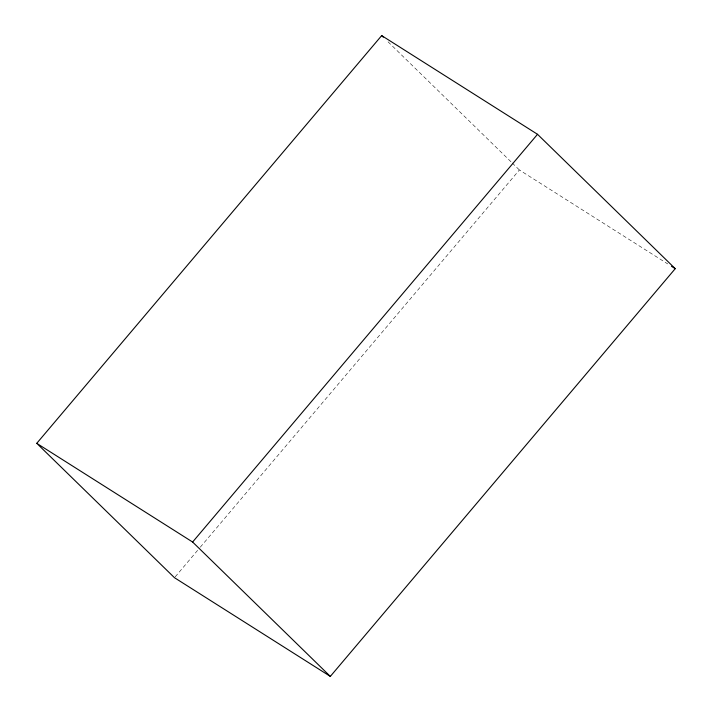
<?xml version="1.0" encoding="UTF-8"?>
<svg xmlns="http://www.w3.org/2000/svg" width="712" height="712" viewBox="0 0 712 712"><rect width="100%" height="100%" fill="white"/><g stroke="black" fill="none" stroke-linecap="round" stroke-linejoin="round"><path stroke-width="0.53" stroke-dasharray="3.56 2.67" d="M175.196 576.853L199.574 548.026M200.294 547.181L519.386 169.972L667.731 263.921M388.04 41.812L511.43 162.203M512.222 162.986L519.386 169.972"/><path stroke-width="1.07" d="M36.757 443.327L381.677 35.6L537.524 134.301L675.243 268.673L330.323 676.4L174.476 577.699L36.757 443.327L192.614 542.028L330.323 676.4M192.614 542.028L537.524 134.301M671.487 266.297L675.243 268.673M381.677 35.6L383.27 37.157"/></g></svg>
